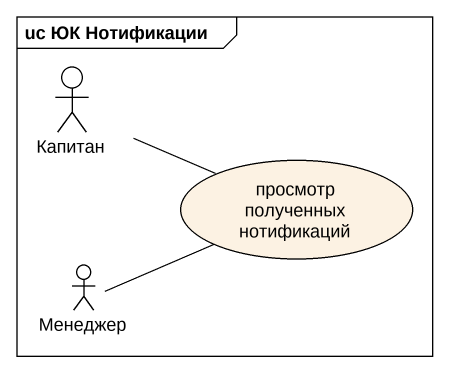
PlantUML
@startuml
mainframe uc ЮК Нотификации
actor Капитан
usecase "просмотр полученных нотификаций" as просмотр_полученных
actor Менеджер
Капитан -right- просмотр_полученных
Менеджер -right- просмотр_полученных
@enduml
